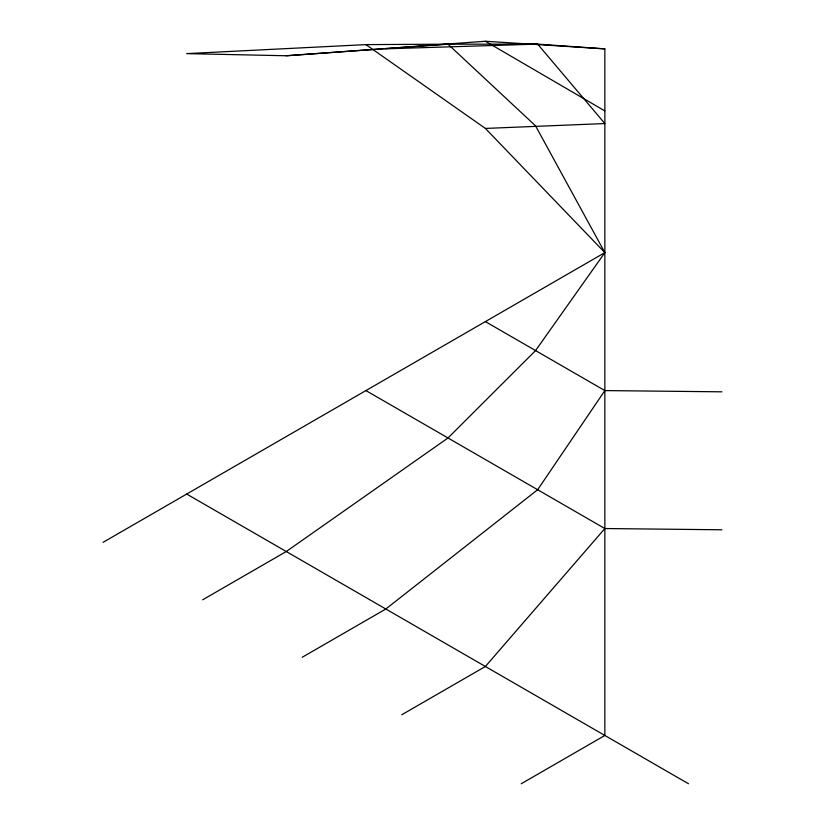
<?xml version="1.0" encoding="UTF-8"?>
<svg xmlns="http://www.w3.org/2000/svg" width="825" height="825" viewBox="0 0 825 825"><rect width="100%" height="100%" fill="white"/><g stroke="black" fill="none" stroke-linecap="round" stroke-linejoin="round"><path stroke-width="1.24" d="M721.927 391.823L604.859 390.586L537.642 489.73L385.832 609.005L302.198 657.288M721.927 529.784L604.859 528.536L485.389 666.487L401.754 714.77M103.073 542.334L604.859 252.625L535.569 125.874L448.006 44.189L365.918 44.612L186.708 53.625L286.265 55.76L485.389 41.25L604.859 48.871L604.859 735.467L521.235 783.75M202.641 599.816L286.265 551.533L448.006 437.972L535.569 350.573L604.859 252.625L485.389 128.432L365.918 44.612M286.265 55.76L448.006 44.189L537.642 44.107L604.859 48.871M485.389 128.432L604.859 123.554L537.642 44.107L385.832 48.819M485.389 321.606L604.859 390.586M365.918 390.586L604.859 528.536M186.708 494.051L688.493 783.75M485.389 41.25L604.859 110.921"/></g></svg>
